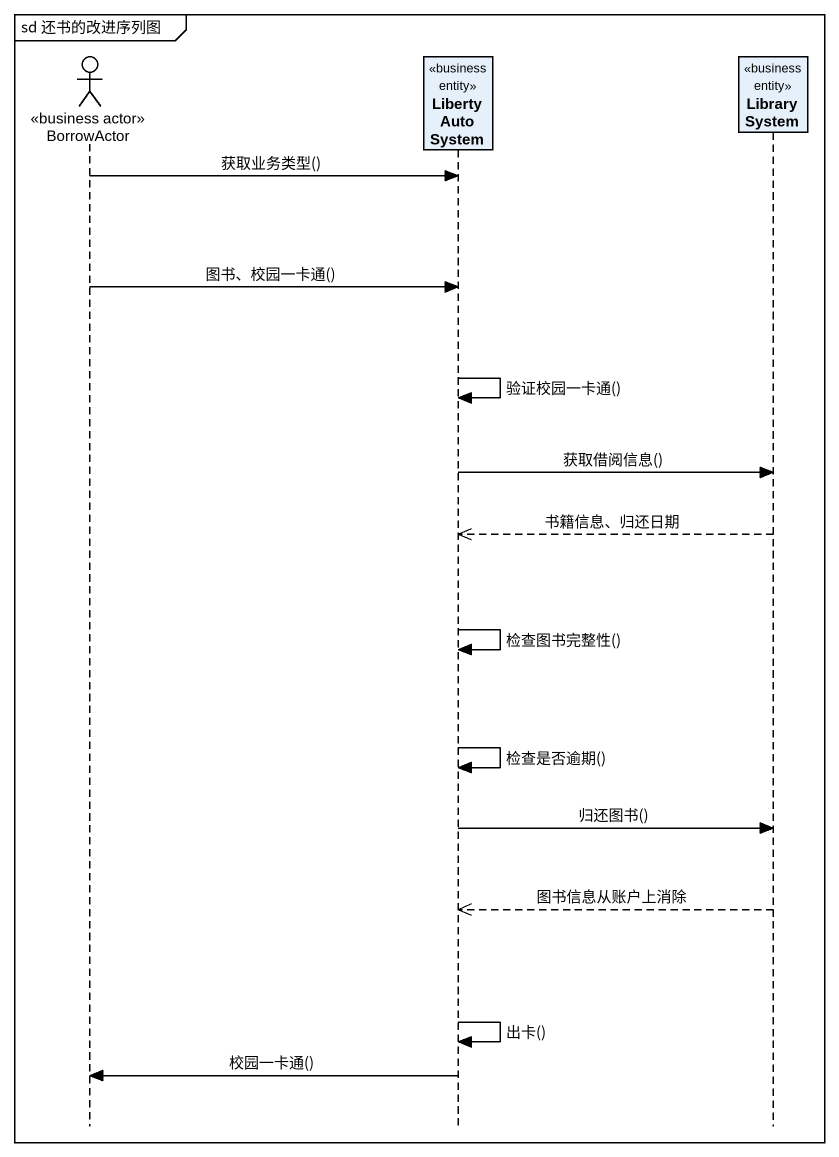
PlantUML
@startuml
mainframe sd 还书的改进序列图
hide footbox
actor BorrowActor <<business actor>>
participant LibertyAutoSystem <<business entity>>
participant LibrarySystem <<business entity>>

BorrowActor -> LibertyAutoSystem : 获取业务类型()
BorrowActor -> LibertyAutoSystem : 图书、校园一卡通()
LibertyAutoSystem -> LibertyAutoSystem : 验证校园一卡通()
LibertyAutoSystem -> LibrarySystem : 获取借阅信息()
LibrarySystem -->> LibertyAutoSystem : 书籍信息、归还日期
LibertyAutoSystem -> LibertyAutoSystem : 检查图书完整性()
LibertyAutoSystem -> LibertyAutoSystem : 检查是否逾期()
LibertyAutoSystem -> LibrarySystem : 归还图书()
LibrarySystem -->> LibertyAutoSystem : 图书信息从账户上消除
LibertyAutoSystem -> LibertyAutoSystem : 出卡()
LibertyAutoSystem -> BorrowActor : 校园一卡通()
@enduml
